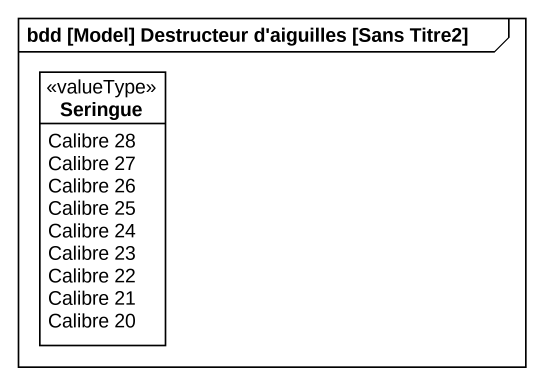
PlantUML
@startuml
mainframe bdd [Model] Destructeur d'aiguilles [Sans Titre2]
hide circle
hide empty members
enum Seringue <<valueType>> {
  Calibre 28
  Calibre 27
  Calibre 26
  Calibre 25
  Calibre 24
  Calibre 23
  Calibre 22
  Calibre 21
  Calibre 20
}
@enduml
